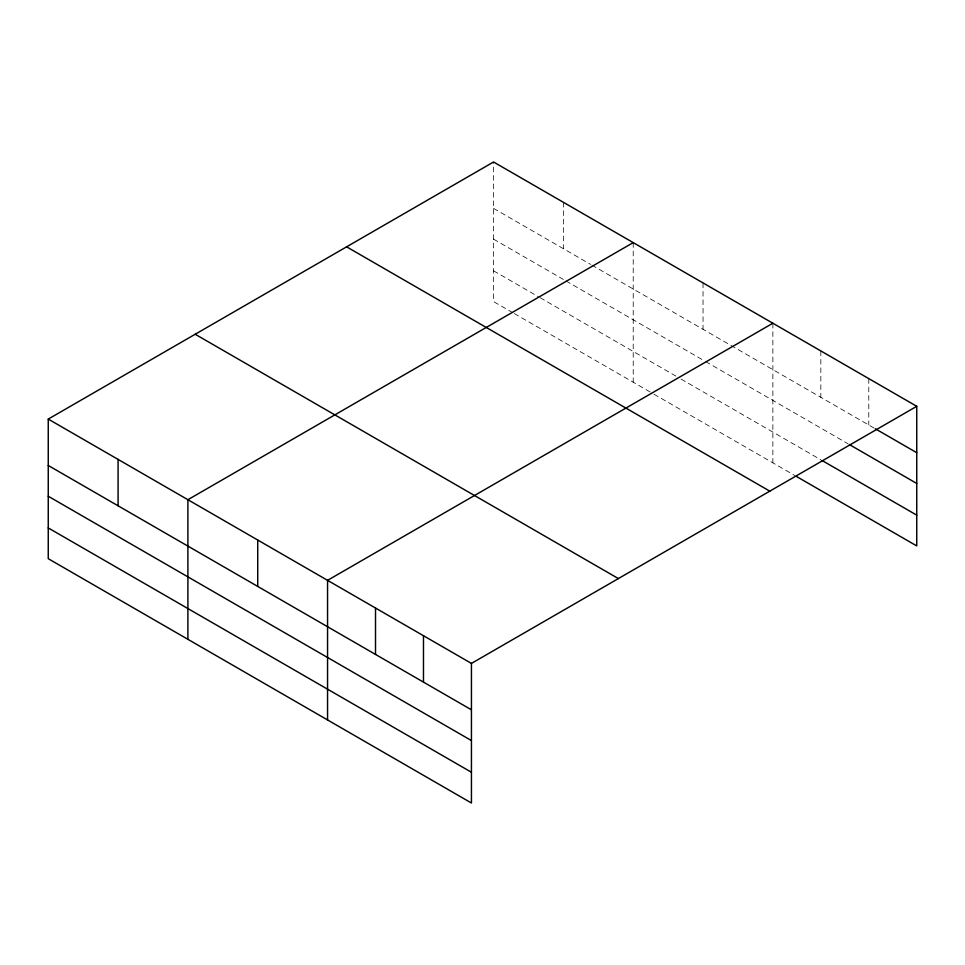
<?xml version="1.0" encoding="UTF-8"?>
<svg xmlns="http://www.w3.org/2000/svg" width="965" height="965" viewBox="0 0 965 965"><rect width="100%" height="100%" fill="white"/><g stroke="black" fill="none" stroke-linecap="round" stroke-linejoin="round"><path stroke-width="0.72" stroke-dasharray="4.83 3.62" d="M512.958 312.781L493.561 301.587L493.561 161.987M493.561 208.38L590.544 264.374M591.835 265.11L873.976 428.002M493.561 239.139L563.391 279.452M565.972 280.948L703.039 360.078M705.632 361.573L848.054 443.791M493.561 270.827L538.82 296.955M540.123 297.703L675.886 376.085M681.061 379.076L820.829 459.774M514.261 313.529L652.617 393.406M653.908 394.154L794.907 475.564M868.79 378.63L868.79 425.01M820.829 350.934L820.829 397.327M772.869 323.239L772.869 462.838M703.039 282.926L703.039 329.318M633.221 242.613L633.221 382.212M563.391 202.3L563.391 248.693"/><path stroke-width="1.45" d="M916.75 406.313L493.561 161.987L48.25 419.087L48.25 558.687L471.439 803.013L471.439 663.413L916.75 406.313L916.75 545.913L796.197 476.312M633.221 242.613L187.898 499.713L187.898 639.312M772.869 323.239L327.557 580.351L327.557 719.938M875.267 428.75L916.75 452.706M849.345 444.539L916.75 483.465M822.12 460.522L916.75 515.153M346.616 246.835L769.793 491.161M195.207 334.252L618.384 578.578M48.25 419.087L471.439 663.413M48.25 465.48L471.439 709.806M48.25 496.239L471.439 740.565M48.25 527.927L471.439 772.253M423.478 635.73L423.478 682.11M375.518 608.034L375.518 654.427M257.727 540.038L257.727 586.418M118.08 459.4L118.08 505.793"/></g></svg>
